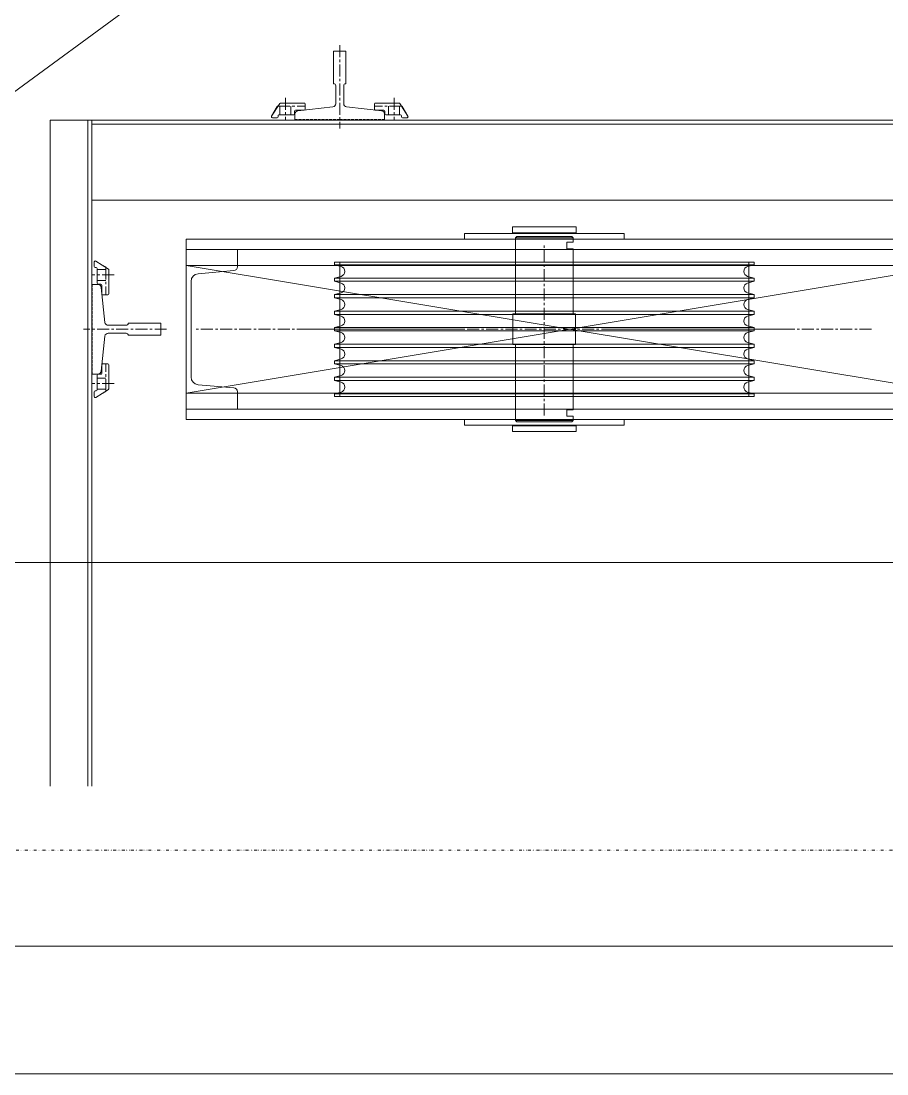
# Model space of a CAD drawing. Extents: x -177831 to -125285, y 4933 to 73531.
# Drawn here: x -171315 to -169961, y 8275 to 9922 of the extents above; entities that cross this region are included whole.
import ezdxf

# ---------------------------------------------------------------- set-up
doc = ezdxf.new("R2010")
doc.units = 0
doc.header["$LTSCALE"] = 15
for name, pattern in [('CUP- L30$0$CENTER', [2, 1.25, -0.25, 0.25, -0.25]), ('CUP- L30$0$HIDDEN', [0.4, 0.3, -0.1]), ('CUP- L30$0$JJP_三點線', [0.9, 0.3, -0.15, 0, -0.15, 0, -0.15, 0, -0.15]), ('CUP- L30$0$TAI_實線_CNS', [2000, 1000, -1000])]:
    doc.linetypes.add(name, pattern=pattern)
for name, color, linetype in [('CUP- L30$0$A-OBJE-2D.Newcub', 252, 'Continuous'), ('CUP- L30$0$A-WALL-IN.Newcub', 252, 'Continuous'), ('CUP- L30$0$S-GRID.Newcub', 252, 'Continuous')]:
    doc.layers.add(name, color=color, linetype=linetype)

# ---------------------------------------------------------------- blocks, each defined once
blk = doc.blocks.new('CUP- L30')
at = {"layer": 'CUP- L30$0$A-OBJE-2D.Newcub', "linetype": 'CUP- L30$0$TAI_實線_CNS', "lineweight": 0}
blk.add_line((-172331.5, 9074.6), (-167381.5, 12699.6), dxfattribs=at)
blk.add_line((-172331.5, 9074.6), (-167381.5, 12699.6), dxfattribs=at)
at = {"layer": 'CUP- L30$0$A-OBJE-2D.Newcub', "linetype": 'CUP- L30$0$CENTER', "lineweight": 0}
for p, q in [((-170816.5, 9883.9), (-170816.5, 9753.6)), ((-170816.5, 9883.9), (-170816.5, 9753.6)), ((-170901.5, 9801.8), (-170901.5, 9767.9)), ((-170901.5, 9801.8), (-170901.5, 9767.9)), ((-170731.5, 9801.8), (-170731.5, 9767.9)), ((-170731.5, 9801.8), (-170731.5, 9767.9)), ((-170913.2, 9788.5), (-170870.5, 9788.5)), ((-170913.2, 9788.5), (-170870.5, 9788.5)), ((-170910, 9788.5), (-170910, 9775)), ((-170910, 9788.5), (-170910, 9775)), ((-170892.8, 9788.5), (-170892.8, 9775)), ((-170892.8, 9788.5), (-170892.8, 9775)), ((-170719.8, 9788.5), (-170762.2, 9788.5)), ((-170719.8, 9788.5), (-170762.2, 9788.5)), ((-170740, 9788.5), (-170740, 9775)), ((-170740, 9788.5), (-170740, 9775)), ((-170723, 9788.5), (-170723, 9775)), ((-170723, 9788.5), (-170723, 9775)), ((-170496.5, 9304.6), (-170496.5, 9574.6)), ((-170496.5, 9304.6), (-170496.5, 9574.6)), ((-171169.3, 9524.6), (-171203.1, 9524.6)), ((-171169.3, 9524.6), (-171203.1, 9524.6)), ((-171182.5, 9533.1), (-171196, 9533.1)), ((-171182.5, 9533.1), (-171196, 9533.1)), ((-171182.5, 9536.3), (-171182.5, 9493.6)), ((-171182.5, 9536.3), (-171182.5, 9493.6)), ((-171182.5, 9515.9), (-171196, 9515.9)), ((-171182.5, 9515.9), (-171196, 9515.9)), ((-171087.2, 9439.6), (-171217.4, 9439.6)), ((-171087.2, 9439.6), (-171217.4, 9439.6)), ((-170624.8, 9439.6), (-171041.2, 9439.6)), ((-170624.8, 9439.6), (-171041.2, 9439.6)), ((-170118.5, 9439.6), (-170874.5, 9439.6)), ((-170118.5, 9439.6), (-170874.5, 9439.6)), ((-169984.8, 9439.6), (-170401.2, 9439.6)), ((-169984.8, 9439.6), (-170401.2, 9439.6)), ((-171182.5, 9342.9), (-171182.5, 9385.3)), ((-171182.5, 9342.9), (-171182.5, 9385.3)), ((-171182.5, 9363.1), (-171196, 9363.1)), ((-171182.5, 9363.1), (-171196, 9363.1)), ((-171169.3, 9354.6), (-171203.1, 9354.6)), ((-171169.3, 9354.6), (-171203.1, 9354.6)), ((-171182.5, 9346.1), (-171196, 9346.1)), ((-171182.5, 9346.1), (-171196, 9346.1))]:
    blk.add_line(p, q, dxfattribs=at)
at = {"layer": 'CUP- L30$0$A-OBJE-2D.Newcub', "lineweight": 0}
for p, q in [((-170826, 9874.6), (-170826, 9823.8)), ((-170816.5, 9874.6), (-170826, 9874.6)), ((-170826, 9874.6), (-170826, 9823.8)), ((-170816.5, 9874.6), (-170826, 9874.6)), ((-170816.5, 9874.6), (-170807, 9874.6)), ((-170816.5, 9874.6), (-170807, 9874.6)), ((-170807, 9874.6), (-170807, 9823.8)), ((-170807, 9874.6), (-170807, 9823.8)), ((-170822.7, 9820.5), (-170822.7, 9792.4)), ((-170822.7, 9820.5), (-170822.7, 9792.4)), ((-170810.3, 9820.5), (-170810.3, 9792.4)), ((-170810.3, 9820.5), (-170810.3, 9792.4)), ((-170923.1, 9772.8), (-170910.4, 9792.8)), ((-170923.1, 9772.8), (-170910.4, 9792.8)), ((-170914.3, 9788), (-170923.1, 9772.8)), ((-170914.3, 9788), (-170923.1, 9772.8)), ((-170913.2, 9788.5), (-170913.4, 9788.5)), ((-170913.2, 9788.5), (-170913.4, 9788.5)), ((-170872, 9793.5), (-170909.2, 9793.5)), ((-170872, 9793.5), (-170909.2, 9793.5)), ((-170882, 9781.5), (-170827.1, 9787.4)), ((-170882, 9781.5), (-170827.1, 9787.4)), ((-170870.5, 9784), (-170870.5, 9792)), ((-170870.5, 9784), (-170870.5, 9792)), ((-170750.9, 9781.5), (-170805.8, 9787.4)), ((-170750.9, 9781.5), (-170805.8, 9787.4)), ((-170762.2, 9784), (-170762.2, 9792)), ((-170762.2, 9784), (-170762.2, 9792)), ((-170760.7, 9793.5), (-170723.8, 9793.5)), ((-170760.7, 9793.5), (-170723.8, 9793.5)), ((-170709.9, 9772.8), (-170722.5, 9792.8)), ((-170709.9, 9772.8), (-170722.5, 9792.8)), ((-170719.8, 9788.5), (-170719.6, 9788.5)), ((-170719.8, 9788.5), (-170719.6, 9788.5)), ((-170718.7, 9788), (-170709.9, 9772.8)), ((-170718.7, 9788), (-170709.9, 9772.8)), ((-170921.8, 9770.5), (-170914.5, 9770.5)), ((-170921.8, 9770.5), (-170914.5, 9770.5)), ((-170913, 9773.5), (-170913, 9772)), ((-170913, 9773.5), (-170913, 9772)), ((-170911.5, 9775), (-170888.5, 9775)), ((-170911.5, 9775), (-170888.5, 9775)), ((-170887, 9781), (-170887, 9776.5)), ((-170887, 9781), (-170887, 9776.5)), ((-170886.5, 9766.6), (-170886.5, 9776.5)), ((-170886.5, 9766.6), (-170886.5, 9776.5)), ((-170885.5, 9782.5), (-170872, 9782.5)), ((-170885.5, 9782.5), (-170872, 9782.5)), ((-170747.5, 9782.5), (-170761, 9782.5)), ((-170747.5, 9782.5), (-170761, 9782.5)), ((-170746.5, 9766.6), (-170746.5, 9776.5)), ((-170746.5, 9766.6), (-170746.5, 9776.5)), ((-170746, 9781), (-170746, 9776.5)), ((-170746, 9781), (-170746, 9776.5)), ((-170721.5, 9775), (-170744.5, 9775)), ((-170721.5, 9775), (-170744.5, 9775)), ((-170720, 9773.5), (-170720, 9772)), ((-170720, 9773.5), (-170720, 9772)), ((-170711.2, 9770.5), (-170718.5, 9770.5)), ((-170711.2, 9770.5), (-170718.5, 9770.5)), ((-171269.5, 8724.6), (-171269.5, 9766.6)), ((-171269.5, 9766.6), (-168442.5, 9766.6)), ((-171269.5, 8724.6), (-171269.5, 9766.6)), ((-171269.5, 9766.6), (-168442.5, 9766.6)), ((-171210.5, 9766.6), (-171210.5, 8724.6)), ((-171210.5, 9766.6), (-171210.5, 8724.6)), ((-171204.5, 9766.6), (-171204.5, 8724.6)), ((-171204.5, 9766.6), (-171204.5, 8724.6)), ((-171204.5, 9760.6), (-168508.5, 9760.6)), ((-171204.5, 9760.6), (-168508.5, 9760.6)), ((-170942, 9766.6), (-170655.8, 9766.6)), ((-170942, 9766.6), (-170655.8, 9766.6)), ((-170816.5, 9766.6), (-170886.5, 9766.6)), ((-170816.5, 9766.6), (-170886.5, 9766.6)), ((-170816.5, 9766.6), (-170746.5, 9766.6)), ((-170816.5, 9766.6), (-170746.5, 9766.6)), ((-171204.5, 9641.6), (-168508.5, 9641.6)), ((-171204.5, 9641.6), (-168508.5, 9641.6)), ((-170541.5, 9582.6), (-170539.5, 9584.6)), ((-170541.5, 9582.6), (-170539.5, 9584.6)), ((-170451.5, 9582.6), (-170541.5, 9582.6)), ((-170451.5, 9582.6), (-170541.5, 9582.6)), ((-170451.5, 9582.6), (-170453.5, 9584.6)), ((-170451.5, 9582.6), (-170453.5, 9584.6)), ((-171204.5, 9565.1), (-171204.5, 9278.9)), ((-171204.5, 9565.1), (-171204.5, 9278.9)), ((-168656.5, 9564.6), (-171056.5, 9564.6)), ((-168656.5, 9564.6), (-171056.5, 9564.6)), ((-171200.5, 9544.9), (-171200.5, 9537.6)), ((-171200.5, 9544.9), (-171200.5, 9537.6)), ((-171183, 9537.4), (-171198.3, 9546.2)), ((-171183, 9537.4), (-171198.3, 9546.2)), ((-171198.2, 9546.2), (-171178.2, 9533.5)), ((-171198.2, 9546.2), (-171178.2, 9533.5)), ((-169856.5, 9539.6), (-171056.5, 9339.6)), ((-171056.5, 9539.6), (-169856.5, 9339.6)), ((-169856.5, 9539.6), (-171056.5, 9539.6)), ((-171056.5, 9339.6), (-171056.5, 9539.6)), ((-171056.5, 9539.6), (-171056.5, 9339.6)), ((-170976.5, 9539.6), (-171056.5, 9539.6)), ((-169856.5, 9539.6), (-171056.5, 9339.6)), ((-171056.5, 9539.6), (-169856.5, 9339.6)), ((-169856.5, 9539.6), (-171056.5, 9539.6)), ((-171056.5, 9339.6), (-171056.5, 9539.6)), ((-171056.5, 9539.6), (-171056.5, 9339.6)), ((-170976.5, 9539.6), (-171056.5, 9539.6)), ((-170976.5, 9537.3), (-170976.5, 9539.6)), ((-170976.5, 9537.3), (-170976.5, 9539.6)), ((-170824.5, 9544.6), (-170824.5, 9540.5)), ((-170824.5, 9540.5), (-170824.5, 9544.6)), ((-170168.5, 9544.6), (-170824.5, 9544.6)), ((-170824.5, 9544.6), (-170824.5, 9540.5)), ((-170824.5, 9544.6), (-170824.5, 9540.5)), ((-170824.5, 9540.5), (-170824.5, 9544.6)), ((-170168.5, 9544.6), (-170824.5, 9544.6)), ((-170824.5, 9544.6), (-170824.5, 9540.5)), ((-170814.4, 9537.8), (-170824.5, 9540.5)), ((-170824.5, 9540.5), (-170168.5, 9540.5)), ((-170814.4, 9537.8), (-170824.5, 9540.5)), ((-170824.5, 9540.5), (-170168.5, 9540.5)), ((-170178.6, 9537.8), (-170168.5, 9540.5)), ((-170178.6, 9537.8), (-170168.5, 9540.5)), ((-170168.5, 9540.5), (-170168.5, 9544.6)), ((-170168.5, 9540.5), (-170168.5, 9544.6)), ((-170168.5, 9540.5), (-170168.5, 9544.6)), ((-170168.5, 9540.5), (-170168.5, 9544.6)), ((-171197.5, 9536.1), (-171199, 9536.1)), ((-171197.5, 9536.1), (-171199, 9536.1)), ((-171196, 9534.6), (-171196, 9511.6)), ((-171196, 9534.6), (-171196, 9511.6)), ((-171182.5, 9536.3), (-171182.5, 9536.5)), ((-171182.5, 9536.3), (-171182.5, 9536.5)), ((-171177.5, 9495.1), (-171177.5, 9532.3)), ((-171177.5, 9495.1), (-171177.5, 9532.3)), ((-171038, 9526.4), (-170982, 9531.3)), ((-171038, 9526.4), (-170982, 9531.3)), ((-170814.4, 9522.3), (-170824.5, 9519.6)), ((-170814.4, 9522.3), (-170824.5, 9519.6)), ((-170178.6, 9522.3), (-170168.5, 9519.6)), ((-170178.6, 9522.3), (-170168.5, 9519.6)), ((-171204.5, 9439.6), (-171204.5, 9509.6)), ((-171204.5, 9509.6), (-171194.6, 9509.6)), ((-171204.5, 9439.6), (-171204.5, 9509.6)), ((-171204.5, 9509.6), (-171194.6, 9509.6)), ((-171190, 9510.1), (-171194.5, 9510.1)), ((-171190, 9510.1), (-171194.5, 9510.1)), ((-171189.6, 9505.1), (-171183.7, 9450.2)), ((-171189.6, 9505.1), (-171183.7, 9450.2)), ((-171188.5, 9508.6), (-171188.5, 9495.1)), ((-171188.5, 9508.6), (-171188.5, 9495.1)), ((-171049, 9364.8), (-171049, 9514.4)), ((-171049, 9364.8), (-171049, 9514.4)), ((-170824.5, 9519.6), (-170824.5, 9514.6)), ((-170824.5, 9514.6), (-170824.5, 9519.6)), ((-170824.5, 9519.6), (-170168.5, 9519.6)), ((-170824.5, 9519.6), (-170824.5, 9514.6)), ((-170824.5, 9519.6), (-170824.5, 9514.6)), ((-170824.5, 9514.6), (-170824.5, 9519.6)), ((-170824.5, 9519.6), (-170168.5, 9519.6)), ((-170824.5, 9519.6), (-170824.5, 9514.6)), ((-170814.4, 9511.9), (-170824.5, 9514.6)), ((-170824.5, 9514.6), (-170168.5, 9514.6)), ((-170814.4, 9511.9), (-170824.5, 9514.6)), ((-170824.5, 9514.6), (-170168.5, 9514.6)), ((-170178.6, 9511.9), (-170168.5, 9514.6)), ((-170178.6, 9511.9), (-170168.5, 9514.6)), ((-170168.5, 9514.6), (-170168.5, 9519.6)), ((-170168.5, 9514.6), (-170168.5, 9519.6)), ((-170168.5, 9514.6), (-170168.5, 9519.6)), ((-170168.5, 9514.6), (-170168.5, 9519.6)), ((-171187, 9493.6), (-171179, 9493.6)), ((-171187, 9493.6), (-171179, 9493.6)), ((-170814.4, 9496.5), (-170824.5, 9493.8)), ((-170814.4, 9496.5), (-170824.5, 9493.8)), ((-170824.5, 9493.8), (-170824.5, 9488.8)), ((-170824.5, 9488.8), (-170824.5, 9493.8)), ((-170824.5, 9493.8), (-170168.5, 9493.8)), ((-170824.5, 9493.8), (-170824.5, 9488.8)), ((-170824.5, 9493.8), (-170824.5, 9488.8)), ((-170824.5, 9488.8), (-170824.5, 9493.8)), ((-170824.5, 9493.8), (-170168.5, 9493.8)), ((-170824.5, 9493.8), (-170824.5, 9488.8)), ((-170814.4, 9486.1), (-170824.5, 9488.8)), ((-170824.5, 9488.8), (-170168.5, 9488.8)), ((-170814.4, 9486.1), (-170824.5, 9488.8)), ((-170824.5, 9488.8), (-170168.5, 9488.8)), ((-170178.6, 9496.5), (-170168.5, 9493.8)), ((-170178.6, 9496.5), (-170168.5, 9493.8)), ((-170178.6, 9486.1), (-170168.5, 9488.8)), ((-170178.6, 9486.1), (-170168.5, 9488.8)), ((-170168.5, 9488.8), (-170168.5, 9493.8)), ((-170168.5, 9488.8), (-170168.5, 9493.8)), ((-170168.5, 9488.8), (-170168.5, 9493.8)), ((-170168.5, 9488.8), (-170168.5, 9493.8)), ((-170814.4, 9470.6), (-170824.5, 9467.9)), ((-170814.4, 9470.6), (-170824.5, 9467.9)), ((-170824.5, 9467.9), (-170824.5, 9462.9)), ((-170824.5, 9467.9), (-170168.5, 9467.9)), ((-170824.5, 9462.9), (-170824.5, 9467.9)), ((-170824.5, 9467.9), (-170824.5, 9462.9)), ((-170824.5, 9462.9), (-170824.5, 9467.9)), ((-170824.5, 9467.9), (-170824.5, 9462.9)), ((-170824.5, 9467.9), (-170824.5, 9462.9)), ((-170824.5, 9467.9), (-170168.5, 9467.9)), ((-170824.5, 9462.9), (-170824.5, 9467.9)), ((-170824.5, 9467.9), (-170824.5, 9462.9)), ((-170824.5, 9462.9), (-170824.5, 9467.9)), ((-170824.5, 9467.9), (-170824.5, 9462.9)), ((-170824.5, 9462.9), (-170168.5, 9462.9)), ((-170814.4, 9460.2), (-170824.5, 9462.9)), ((-170824.5, 9462.9), (-170168.5, 9462.9)), ((-170814.4, 9460.2), (-170824.5, 9462.9)), ((-170178.6, 9470.6), (-170168.5, 9467.9)), ((-170178.6, 9470.6), (-170168.5, 9467.9)), ((-170178.6, 9460.2), (-170168.5, 9462.9)), ((-170178.6, 9460.2), (-170168.5, 9462.9)), ((-170178.6, 9460.2), (-170168.5, 9462.9)), ((-170178.6, 9460.2), (-170168.5, 9462.9)), ((-170168.5, 9462.9), (-170168.5, 9467.9)), ((-170168.5, 9462.9), (-170168.5, 9467.9)), ((-170168.5, 9462.9), (-170168.5, 9467.9)), ((-170168.5, 9462.9), (-170168.5, 9467.9)), ((-170168.5, 9462.9), (-170168.5, 9467.9)), ((-170168.5, 9462.9), (-170168.5, 9467.9)), ((-171204.5, 9439.6), (-171204.5, 9369.6)), ((-171204.5, 9439.6), (-171204.5, 9369.6)), ((-171150.6, 9445.8), (-171178.7, 9445.8)), ((-171150.6, 9445.8), (-171178.7, 9445.8)), ((-171096.5, 9449.1), (-171147.3, 9449.1)), ((-171096.5, 9449.1), (-171147.3, 9449.1)), ((-171096.5, 9439.6), (-171096.5, 9449.1)), ((-171096.5, 9439.6), (-171096.5, 9449.1)), ((-171096.5, 9439.6), (-171096.5, 9430.1)), ((-171096.5, 9439.6), (-171096.5, 9430.1)), ((-170814.4, 9444.8), (-170824.5, 9442.1)), ((-170814.4, 9444.8), (-170824.5, 9442.1)), ((-170824.5, 9442.1), (-170824.5, 9437.1)), ((-170824.5, 9442.1), (-170168.5, 9442.1)), ((-170824.5, 9437.1), (-170824.5, 9442.1)), ((-170824.5, 9442.1), (-170824.5, 9437.1)), ((-170824.5, 9442.1), (-170824.5, 9437.1)), ((-170824.5, 9442.1), (-170168.5, 9442.1)), ((-170824.5, 9437.1), (-170824.5, 9442.1)), ((-170824.5, 9442.1), (-170824.5, 9437.1)), ((-170178.6, 9444.8), (-170168.5, 9442.1)), ((-170178.6, 9444.8), (-170168.5, 9442.1)), ((-170168.5, 9437.1), (-170168.5, 9442.1)), ((-170168.5, 9437.1), (-170168.5, 9442.1)), ((-170168.5, 9437.1), (-170168.5, 9442.1)), ((-170168.5, 9437.1), (-170168.5, 9442.1)), ((-171189.6, 9374), (-171183.7, 9428.9)), ((-171189.6, 9374), (-171183.7, 9428.9)), ((-171150.6, 9433.4), (-171178.7, 9433.4)), ((-171150.6, 9433.4), (-171178.7, 9433.4)), ((-171096.5, 9430.1), (-171147.3, 9430.1)), ((-171096.5, 9430.1), (-171147.3, 9430.1)), ((-170824.5, 9437.1), (-170168.5, 9437.1)), ((-170814.4, 9434.4), (-170824.5, 9437.1)), ((-170824.5, 9437.1), (-170168.5, 9437.1)), ((-170814.4, 9434.4), (-170824.5, 9437.1)), ((-170178.6, 9434.4), (-170168.5, 9437.1)), ((-170178.6, 9434.4), (-170168.5, 9437.1)), ((-170814.4, 9418.9), (-170824.5, 9416.2)), ((-170814.4, 9418.9), (-170824.5, 9416.2)), ((-170824.5, 9416.2), (-170824.5, 9411.2)), ((-170824.5, 9416.2), (-170168.5, 9416.2)), ((-170824.5, 9411.2), (-170824.5, 9416.2)), ((-170824.5, 9416.2), (-170824.5, 9411.2)), ((-170824.5, 9416.2), (-170824.5, 9411.2)), ((-170824.5, 9416.2), (-170168.5, 9416.2)), ((-170824.5, 9411.2), (-170824.5, 9416.2)), ((-170824.5, 9416.2), (-170824.5, 9411.2)), ((-170824.5, 9411.2), (-170168.5, 9411.2)), ((-170814.4, 9408.5), (-170824.5, 9411.2)), ((-170824.5, 9411.2), (-170168.5, 9411.2)), ((-170814.4, 9408.5), (-170824.5, 9411.2)), ((-170178.6, 9418.9), (-170168.5, 9416.2)), ((-170178.6, 9418.9), (-170168.5, 9416.2)), ((-170178.6, 9408.5), (-170168.5, 9411.2)), ((-170178.6, 9408.5), (-170168.5, 9411.2)), ((-170168.5, 9411.2), (-170168.5, 9416.2)), ((-170168.5, 9411.2), (-170168.5, 9416.2)), ((-170168.5, 9411.2), (-170168.5, 9416.2)), ((-170168.5, 9411.2), (-170168.5, 9416.2)), ((-170814.4, 9393.1), (-170824.5, 9390.4)), ((-170814.4, 9393.1), (-170824.5, 9390.4)), ((-170824.5, 9390.4), (-170824.5, 9385.4)), ((-170824.5, 9390.4), (-170168.5, 9390.4)), ((-170824.5, 9385.4), (-170824.5, 9390.4)), ((-170824.5, 9390.4), (-170824.5, 9385.4)), ((-170824.5, 9390.4), (-170824.5, 9385.4)), ((-170824.5, 9390.4), (-170168.5, 9390.4)), ((-170824.5, 9385.4), (-170824.5, 9390.4)), ((-170824.5, 9390.4), (-170824.5, 9385.4)), ((-170178.6, 9393.1), (-170168.5, 9390.4)), ((-170178.6, 9393.1), (-170168.5, 9390.4)), ((-170168.5, 9385.4), (-170168.5, 9390.4)), ((-170168.5, 9385.4), (-170168.5, 9390.4)), ((-170168.5, 9385.4), (-170168.5, 9390.4)), ((-170168.5, 9385.4), (-170168.5, 9390.4)), ((-171188.5, 9370.6), (-171188.5, 9384.1)), ((-171188.5, 9370.6), (-171188.5, 9384.1)), ((-171187, 9385.3), (-171179, 9385.3)), ((-171187, 9385.3), (-171179, 9385.3)), ((-171177.5, 9383.8), (-171177.5, 9346.9)), ((-171177.5, 9383.8), (-171177.5, 9346.9)), ((-170824.5, 9385.4), (-170168.5, 9385.4)), ((-170814.4, 9382.7), (-170824.5, 9385.4)), ((-170824.5, 9385.4), (-170168.5, 9385.4)), ((-170814.4, 9382.7), (-170824.5, 9385.4)), ((-170178.6, 9382.7), (-170168.5, 9385.4)), ((-170178.6, 9382.7), (-170168.5, 9385.4)), ((-171204.5, 9369.6), (-171194.6, 9369.6)), ((-171204.5, 9369.6), (-171194.6, 9369.6)), ((-171196, 9344.6), (-171196, 9367.6)), ((-171196, 9344.6), (-171196, 9367.6)), ((-171190, 9369.1), (-171194.5, 9369.1)), ((-171190, 9369.1), (-171194.5, 9369.1)), ((-170814.4, 9367.2), (-170824.5, 9364.5)), ((-170814.4, 9367.2), (-170824.5, 9364.5)), ((-170824.5, 9364.5), (-170824.5, 9359.5)), ((-170824.5, 9364.5), (-170168.5, 9364.5)), ((-170824.5, 9359.5), (-170824.5, 9364.5)), ((-170824.5, 9364.5), (-170824.5, 9359.5)), ((-170824.5, 9364.5), (-170824.5, 9359.5)), ((-170824.5, 9364.5), (-170168.5, 9364.5)), ((-170824.5, 9359.5), (-170824.5, 9364.5)), ((-170824.5, 9364.5), (-170824.5, 9359.5)), ((-170824.5, 9359.5), (-170168.5, 9359.5)), ((-170814.4, 9356.8), (-170824.5, 9359.5)), ((-170824.5, 9359.5), (-170168.5, 9359.5)), ((-170814.4, 9356.8), (-170824.5, 9359.5)), ((-170178.6, 9367.2), (-170168.5, 9364.5)), ((-170178.6, 9367.2), (-170168.5, 9364.5)), ((-170178.6, 9356.8), (-170168.5, 9359.5)), ((-170178.6, 9356.8), (-170168.5, 9359.5)), ((-170168.5, 9359.5), (-170168.5, 9364.5)), ((-170168.5, 9359.5), (-170168.5, 9364.5)), ((-170168.5, 9359.5), (-170168.5, 9364.5)), ((-170168.5, 9359.5), (-170168.5, 9364.5)), ((-171200.5, 9334.3), (-171200.5, 9341.6)), ((-171200.5, 9334.3), (-171200.5, 9341.6)), ((-171197.5, 9343.1), (-171199, 9343.1)), ((-171197.5, 9343.1), (-171199, 9343.1)), ((-171183, 9341.8), (-171198.3, 9333)), ((-171183, 9341.8), (-171198.3, 9333)), ((-171198.2, 9333), (-171178.2, 9345.6)), ((-171198.2, 9333), (-171178.2, 9345.6)), ((-171182.5, 9342.9), (-171182.5, 9342.7)), ((-171182.5, 9342.9), (-171182.5, 9342.7)), ((-169856.5, 9339.6), (-171056.5, 9339.6)), ((-171056.5, 9339.6), (-170976.5, 9339.6)), ((-169856.5, 9339.6), (-171056.5, 9339.6)), ((-171056.5, 9339.6), (-170976.5, 9339.6)), ((-170982, 9347.9), (-171038, 9352.8)), ((-170982, 9347.9), (-171038, 9352.8)), ((-170976.5, 9339.6), (-170976.5, 9341.9)), ((-170976.5, 9339.6), (-170976.5, 9341.9)), ((-170814.4, 9341.4), (-170824.5, 9338.7)), ((-170814.4, 9341.4), (-170824.5, 9338.7)), ((-170178.6, 9341.4), (-170168.5, 9338.7)), ((-170178.6, 9341.4), (-170168.5, 9338.7)), ((-170824.5, 9338.7), (-170168.5, 9338.7)), ((-170824.5, 9334.6), (-170824.5, 9338.7)), ((-170824.5, 9338.7), (-170824.5, 9334.6)), ((-170824.5, 9338.7), (-170168.5, 9338.7)), ((-170824.5, 9334.6), (-170824.5, 9338.7)), ((-170824.5, 9338.7), (-170824.5, 9334.6)), ((-170824.5, 9334.6), (-170168.5, 9334.6)), ((-170824.5, 9334.6), (-170168.5, 9334.6)), ((-170168.5, 9334.6), (-170168.5, 9338.7)), ((-170168.5, 9334.6), (-170168.5, 9338.7)), ((-168656.5, 9314.6), (-171056.5, 9314.6)), ((-168656.5, 9314.6), (-171056.5, 9314.6)), ((-170451.5, 9296.6), (-170541.5, 9296.6)), ((-170539.5, 9294.6), (-170541.5, 9296.6)), ((-170451.5, 9296.6), (-170541.5, 9296.6)), ((-170539.5, 9294.6), (-170541.5, 9296.6)), ((-170453.5, 9294.6), (-170451.5, 9296.6)), ((-170453.5, 9294.6), (-170451.5, 9296.6)), ((-167531.5, 9074.6), (-172331.5, 9074.6)), ((-167531.5, 9074.6), (-172331.5, 9074.6)), ((-172331.5, 9074.6), (-167381.5, 9074.6)), ((-172331.5, 9074.6), (-167381.5, 9074.6))]:
    blk.add_line(p, q, dxfattribs=at)
at = {"layer": 'CUP- L30$0$A-OBJE-2D.Newcub', "linetype": 'CUP- L30$0$HIDDEN', "lineweight": 0}
for p, q in [((-170816.5, 9767.6), (-170886.5, 9767.6)), ((-170816.5, 9767.6), (-170886.5, 9767.6)), ((-170816.5, 9767.6), (-170746.5, 9767.6)), ((-170816.5, 9767.6), (-170746.5, 9767.6)), ((-171203.5, 9439.6), (-171203.5, 9509.6)), ((-171203.5, 9439.6), (-171203.5, 9509.6)), ((-171203.5, 9439.6), (-171203.5, 9369.6)), ((-171203.5, 9439.6), (-171203.5, 9369.6))]:
    blk.add_line(p, q, dxfattribs=at)
at = {"layer": 'CUP- L30$0$A-OBJE-2D.Newcub', "lineweight": 0}
for points in [[(-170621.5, 9580.6), (-170621.5, 9589.6), (-170371.5, 9589.6), (-170371.5, 9580.6)], [(-170621.5, 9580.6), (-170621.5, 9589.6), (-170371.5, 9589.6), (-170371.5, 9580.6)], [(-170546.5, 9590.6), (-170546.5, 9599.6), (-170446.5, 9599.6), (-170446.5, 9590.6)], [(-170546.5, 9590.6), (-170546.5, 9599.6), (-170446.5, 9599.6), (-170446.5, 9590.6)], [(-168656.5, 9564.6), (-171056.5, 9564.6), (-171056.5, 9580.6), (-168656.5, 9580.6)], [(-168656.5, 9564.6), (-171056.5, 9564.6), (-171056.5, 9580.6), (-168656.5, 9580.6)], [(-171056.5, 9539.6), (-170976.5, 9539.6), (-170976.5, 9564.6), (-171056.5, 9564.6)], [(-171056.5, 9539.6), (-170976.5, 9539.6), (-170976.5, 9564.6), (-171056.5, 9564.6)], [(-171056.5, 9539.6), (-170976.5, 9539.6), (-170976.5, 9564.6), (-171056.5, 9564.6)], [(-171056.5, 9539.6), (-170976.5, 9539.6), (-170976.5, 9564.6), (-171056.5, 9564.6)], [(-170176.5, 9334.6), (-170176.5, 9544.6), (-170816.5, 9544.6), (-170816.5, 9334.6)], [(-170176.5, 9334.6), (-170176.5, 9544.6), (-170816.5, 9544.6), (-170816.5, 9334.6)], [(-170545.5, 9463.6), (-170545.5, 9415.6), (-170447.5, 9415.6), (-170447.5, 9463.6)], [(-170545.5, 9463.6), (-170545.5, 9415.6), (-170447.5, 9415.6), (-170447.5, 9463.6)], [(-171056.5, 9339.6), (-170976.5, 9339.6), (-170976.5, 9314.6), (-171056.5, 9314.6)], [(-171056.5, 9339.6), (-170976.5, 9339.6), (-170976.5, 9314.6), (-171056.5, 9314.6)], [(-171056.5, 9339.6), (-170976.5, 9339.6), (-170976.5, 9314.6), (-171056.5, 9314.6)], [(-171056.5, 9339.6), (-170976.5, 9339.6), (-170976.5, 9314.6), (-171056.5, 9314.6)], [(-168656.5, 9314.6), (-171056.5, 9314.6), (-171056.5, 9298.6), (-168656.5, 9298.6)], [(-168656.5, 9314.6), (-171056.5, 9314.6), (-171056.5, 9298.6), (-168656.5, 9298.6)], [(-170621.5, 9298.6), (-170621.5, 9289.6), (-170371.5, 9289.6), (-170371.5, 9298.6)], [(-170621.5, 9298.6), (-170621.5, 9289.6), (-170371.5, 9289.6), (-170371.5, 9298.6)], [(-170546.5, 9288.6), (-170546.5, 9279.6), (-170446.5, 9279.6), (-170446.5, 9288.6)], [(-170546.5, 9288.6), (-170546.5, 9279.6), (-170446.5, 9279.6), (-170446.5, 9288.6)]]:
    blk.add_lwpolyline(points, close=True, dxfattribs=at)
for points in [[(-170541.5, 9582.6), (-170541.5, 9463.6)], [(-170541.5, 9582.6), (-170541.5, 9463.6)], [(-170453.5, 9584.6), (-170539.5, 9584.6)], [(-170453.5, 9584.6), (-170539.5, 9584.6)], [(-170461.5, 9575.6), (-170451.5, 9575.6)], [(-170461.5, 9575.6), (-170461.5, 9565.6)], [(-170461.5, 9575.6), (-170451.5, 9575.6)], [(-170461.5, 9575.6), (-170461.5, 9565.6)], [(-170451.5, 9575.6), (-170451.5, 9582.6)], [(-170451.5, 9575.6), (-170451.5, 9582.6)], [(-170461.5, 9565.6), (-170451.5, 9565.6)], [(-170461.5, 9565.6), (-170451.5, 9565.6)], [(-170451.5, 9463.6), (-170451.5, 9565.6)], [(-170451.5, 9463.6), (-170451.5, 9565.6)], [(-170541.5, 9415.6), (-170541.5, 9296.6)], [(-170541.5, 9415.6), (-170541.5, 9296.6)], [(-170451.5, 9313.6), (-170451.5, 9415.6)], [(-170451.5, 9313.6), (-170451.5, 9415.6)], [(-170461.5, 9313.6), (-170451.5, 9313.6)], [(-170461.5, 9303.6), (-170461.5, 9313.6)], [(-170461.5, 9313.6), (-170451.5, 9313.6)], [(-170461.5, 9303.6), (-170461.5, 9313.6)], [(-170539.5, 9294.6), (-170453.5, 9294.6)], [(-170539.5, 9294.6), (-170453.5, 9294.6)], [(-170461.5, 9303.6), (-170451.5, 9303.6)], [(-170461.5, 9303.6), (-170451.5, 9303.6)], [(-170451.5, 9296.6), (-170451.5, 9303.6)], [(-170451.5, 9296.6), (-170451.5, 9303.6)]]:
    blk.add_lwpolyline(points, dxfattribs=at)
for centre, radius, start, end in [((-170826, 9820.5), 3.3, 0, 90), ((-170826, 9820.5), 3.3, 0, 90), ((-170807, 9820.5), 3.3, 90, 180), ((-170807, 9820.5), 3.3, 90, 180), ((-170913.4, 9787.5), 1, 90, 149.9269), ((-170913.4, 9787.5), 1, 90, 149.9269), ((-170909.2, 9792), 1.5, 90, 147.7712), ((-170909.2, 9792), 1.5, 90, 147.7712), ((-170909.2, 9792), 1.5, 90, 147.7712), ((-170909.2, 9792), 1.5, 90, 147.7712), ((-170872, 9792), 1.5, 0, 90), ((-170872, 9792), 1.5, 0, 90), ((-170827.7, 9792.4), 5, 276.178, 0), ((-170827.7, 9792.4), 5, 276.178, 0), ((-170805.3, 9792.4), 5, 180, 263.822), ((-170805.3, 9792.4), 5, 180, 263.822), ((-170760.7, 9792), 1.5, 90, 180), ((-170760.7, 9792), 1.5, 90, 180), ((-170723.8, 9792), 1.5, 32.2288, 90), ((-170723.8, 9792), 1.5, 32.2288, 90), ((-170723.8, 9792), 1.5, 32.2288, 90), ((-170723.8, 9792), 1.5, 32.2288, 90), ((-170719.6, 9787.5), 1, 30.0731, 90), ((-170719.6, 9787.5), 1, 30.0731, 90), ((-170921.8, 9772), 1.5, 147.7712, 270), ((-170921.8, 9772), 1.5, 147.7712, 270), ((-170914.5, 9772), 1.5, 270, 0), ((-170914.5, 9772), 1.5, 270, 0), ((-170911.5, 9773.5), 1.5, 90, 180), ((-170911.5, 9773.5), 1.5, 90, 180), ((-170888.5, 9776.5), 1.5, 270, 0), ((-170888.5, 9776.5), 1.5, 270, 0), ((-170885.5, 9781), 1.5, 90, 180), ((-170885.5, 9781), 1.5, 90, 180), ((-170881.5, 9776.5), 5, 96.178, 180), ((-170881.5, 9776.5), 5, 96.178, 180), ((-170872, 9784), 1.5, 270, 0), ((-170872, 9784), 1.5, 270, 0), ((-170760.9, 9783.8), 1.3, 171.3488, 268.2624), ((-170760.9, 9783.8), 1.3, 171.3488, 268.2624), ((-170751.5, 9776.5), 5, 0, 83.822), ((-170751.5, 9776.5), 5, 0, 83.822), ((-170747.5, 9781), 1.5, 0, 90), ((-170747.5, 9781), 1.5, 0, 90), ((-170744.5, 9776.5), 1.5, 180, 270), ((-170744.5, 9776.5), 1.5, 180, 270), ((-170721.5, 9773.5), 1.5, 0, 90), ((-170721.5, 9773.5), 1.5, 0, 90), ((-170718.5, 9772), 1.5, 180, 270), ((-170718.5, 9772), 1.5, 180, 270), ((-170711.2, 9772), 1.5, 270, 32.2288), ((-170711.2, 9772), 1.5, 270, 32.2288), ((-171199, 9544.9), 1.5, 57.7712, 180), ((-171199, 9544.9), 1.5, 57.7712, 180), ((-171199, 9537.6), 1.5, 180, 270), ((-171199, 9537.6), 1.5, 180, 270), ((-171183.5, 9536.5), 1, 0, 59.9269), ((-171183.5, 9536.5), 1, 0, 59.9269), ((-170982.5, 9537.3), 6, 275.0006, 0), ((-170982.5, 9537.3), 6, 275.0006, 0), ((-170816.5, 9530.1), 8, 285, 75), ((-170816.5, 9530.1), 8, 285, 75), ((-170816.5, 9530.1), 8, 285, 75), ((-170816.5, 9530.1), 8, 285, 75), ((-170176.5, 9530.1), 8, 105, 255), ((-170176.5, 9530.1), 8, 105, 255), ((-170176.5, 9530.1), 8, 105, 255), ((-170176.5, 9530.1), 8, 105, 255), ((-171197.5, 9534.6), 1.5, 0, 90), ((-171197.5, 9534.6), 1.5, 0, 90), ((-171179, 9532.3), 1.5, 0, 57.7712), ((-171179, 9532.3), 1.5, 0, 57.7712), ((-171179, 9532.3), 1.5, 0, 57.7712), ((-171179, 9532.3), 1.5, 0, 57.7712), ((-171037, 9514.4), 12, 95.0006, 180), ((-171037, 9514.4), 12, 95.0006, 180), ((-171194.5, 9511.6), 1.5, 180, 270), ((-171194.5, 9511.6), 1.5, 180, 270), ((-171194.6, 9504.6), 5, 6.178, 90), ((-171194.6, 9504.6), 5, 6.178, 90), ((-171190, 9508.6), 1.5, 0, 90), ((-171190, 9508.6), 1.5, 0, 90), ((-170816.5, 9504.2), 8, 285, 75), ((-170816.5, 9504.2), 8, 285, 75), ((-170816.5, 9504.2), 8, 285, 75), ((-170816.5, 9504.2), 8, 285, 75), ((-170176.5, 9504.2), 8, 105, 255), ((-170176.5, 9504.2), 8, 105, 255), ((-170176.5, 9504.2), 8, 105, 255), ((-170176.5, 9504.2), 8, 105, 255), ((-171187, 9495.1), 1.5, 180, 270), ((-171187, 9495.1), 1.5, 180, 270), ((-171179, 9495.1), 1.5, 270, 0), ((-171179, 9495.1), 1.5, 270, 0), ((-170816.5, 9478.4), 8, 285, 75), ((-170816.5, 9478.4), 8, 285, 75), ((-170816.5, 9478.4), 8, 285, 75), ((-170816.5, 9478.4), 8, 285, 75), ((-170176.5, 9478.4), 8, 105, 255), ((-170176.5, 9478.4), 8, 105, 255), ((-170176.5, 9478.4), 8, 105, 255), ((-170176.5, 9478.4), 8, 105, 255), ((-170816.5, 9452.5), 8, 285, 75), ((-170816.5, 9452.5), 8, 285, 75), ((-170816.5, 9452.5), 8, 285, 75), ((-170816.5, 9452.5), 8, 285, 75), ((-170176.5, 9452.5), 8, 105, 255), ((-170176.5, 9452.5), 8, 105, 255), ((-170176.5, 9452.5), 8, 105, 255), ((-170176.5, 9452.5), 8, 105, 255), ((-171178.7, 9450.8), 5, 186.178, 270), ((-171178.7, 9450.8), 5, 186.178, 270), ((-171150.6, 9449.1), 3.3, 270, 0), ((-171150.6, 9449.1), 3.3, 270, 0), ((-171178.7, 9428.4), 5, 90, 173.822), ((-171178.7, 9428.4), 5, 90, 173.822), ((-171150.6, 9430.1), 3.3, 0, 90), ((-171150.6, 9430.1), 3.3, 0, 90), ((-170816.5, 9426.7), 8, 285, 75), ((-170816.5, 9426.7), 8, 285, 75), ((-170816.5, 9426.7), 8, 285, 75), ((-170816.5, 9426.7), 8, 285, 75), ((-170176.5, 9426.7), 8, 105, 255), ((-170176.5, 9426.7), 8, 105, 255), ((-170176.5, 9426.7), 8, 105, 255), ((-170176.5, 9426.7), 8, 105, 255), ((-170816.5, 9400.8), 8, 285, 75), ((-170816.5, 9400.8), 8, 285, 75), ((-170816.5, 9400.8), 8, 285, 75), ((-170816.5, 9400.8), 8, 285, 75), ((-170176.5, 9400.8), 8, 105, 255), ((-170176.5, 9400.8), 8, 105, 255), ((-170176.5, 9400.8), 8, 105, 255), ((-170176.5, 9400.8), 8, 105, 255), ((-171194.6, 9374.6), 5, 270, 353.822), ((-171194.6, 9374.6), 5, 270, 353.822), ((-171187.2, 9384), 1.3, 81.3488, 178.2624), ((-171187.2, 9384), 1.3, 81.3488, 178.2624), ((-171179, 9383.8), 1.5, 0, 90), ((-171179, 9383.8), 1.5, 0, 90), ((-170816.5, 9375), 8, 285, 75), ((-170816.5, 9375), 8, 285, 75), ((-170816.5, 9375), 8, 285, 75), ((-170816.5, 9375), 8, 285, 75), ((-170176.5, 9375), 8, 105, 255), ((-170176.5, 9375), 8, 105, 255), ((-170176.5, 9375), 8, 105, 255), ((-170176.5, 9375), 8, 105, 255), ((-171194.5, 9367.6), 1.5, 90, 180), ((-171194.5, 9367.6), 1.5, 90, 180), ((-171190, 9370.6), 1.5, 270, 0), ((-171190, 9370.6), 1.5, 270, 0), ((-171037, 9364.8), 12, 180, 264.9994), ((-171037, 9364.8), 12, 180, 264.9994), ((-170816.5, 9349.1), 8, 285, 75), ((-170816.5, 9349.1), 8, 285, 75), ((-170816.5, 9349.1), 8, 285, 75), ((-170816.5, 9349.1), 8, 285, 75), ((-170176.5, 9349.1), 8, 105, 255), ((-170176.5, 9349.1), 8, 105, 255), ((-170176.5, 9349.1), 8, 105, 255), ((-170176.5, 9349.1), 8, 105, 255), ((-171199, 9341.6), 1.5, 90, 180), ((-171199, 9341.6), 1.5, 90, 180), ((-171197.5, 9344.6), 1.5, 270, 0), ((-171197.5, 9344.6), 1.5, 270, 0), ((-171183.5, 9342.7), 1, 300.0731, 0), ((-171183.5, 9342.7), 1, 300.0731, 0), ((-171179, 9346.9), 1.5, 302.2288, 0), ((-171179, 9346.9), 1.5, 302.2288, 0), ((-171179, 9346.9), 1.5, 302.2288, 0), ((-171179, 9346.9), 1.5, 302.2288, 0), ((-170982.5, 9341.9), 6, 0, 84.9994), ((-170982.5, 9341.9), 6, 0, 84.9994), ((-171199, 9334.3), 1.5, 180, 302.2288), ((-171199, 9334.3), 1.5, 180, 302.2288)]:
    blk.add_arc(centre, radius, start, end, dxfattribs=at)
at = {"layer": 'CUP- L30$0$A-WALL-IN.Newcub', "lineweight": 0, "flags": 128}
for points in [[(-167381.4, 8474.7), (-172431.5, 8474.6)], [(-172431.5, 8274.6), (-166854.1, 8274.7)]]:
    blk.add_lwpolyline(points, dxfattribs=at)
at = {"layer": 'CUP- L30$0$S-GRID.Newcub', "linetype": 'CUP- L30$0$JJP_三點線', "lineweight": 0}
blk.add_line((-175821.5, 8624.6), (-125494.7, 8624.6), dxfattribs=at)

msp = doc.modelspace()

# ---------------------------------------------------------------- block references
msp.add_blockref('CUP- L30', (0, 0))

doc.saveas('drawing.dxf')
